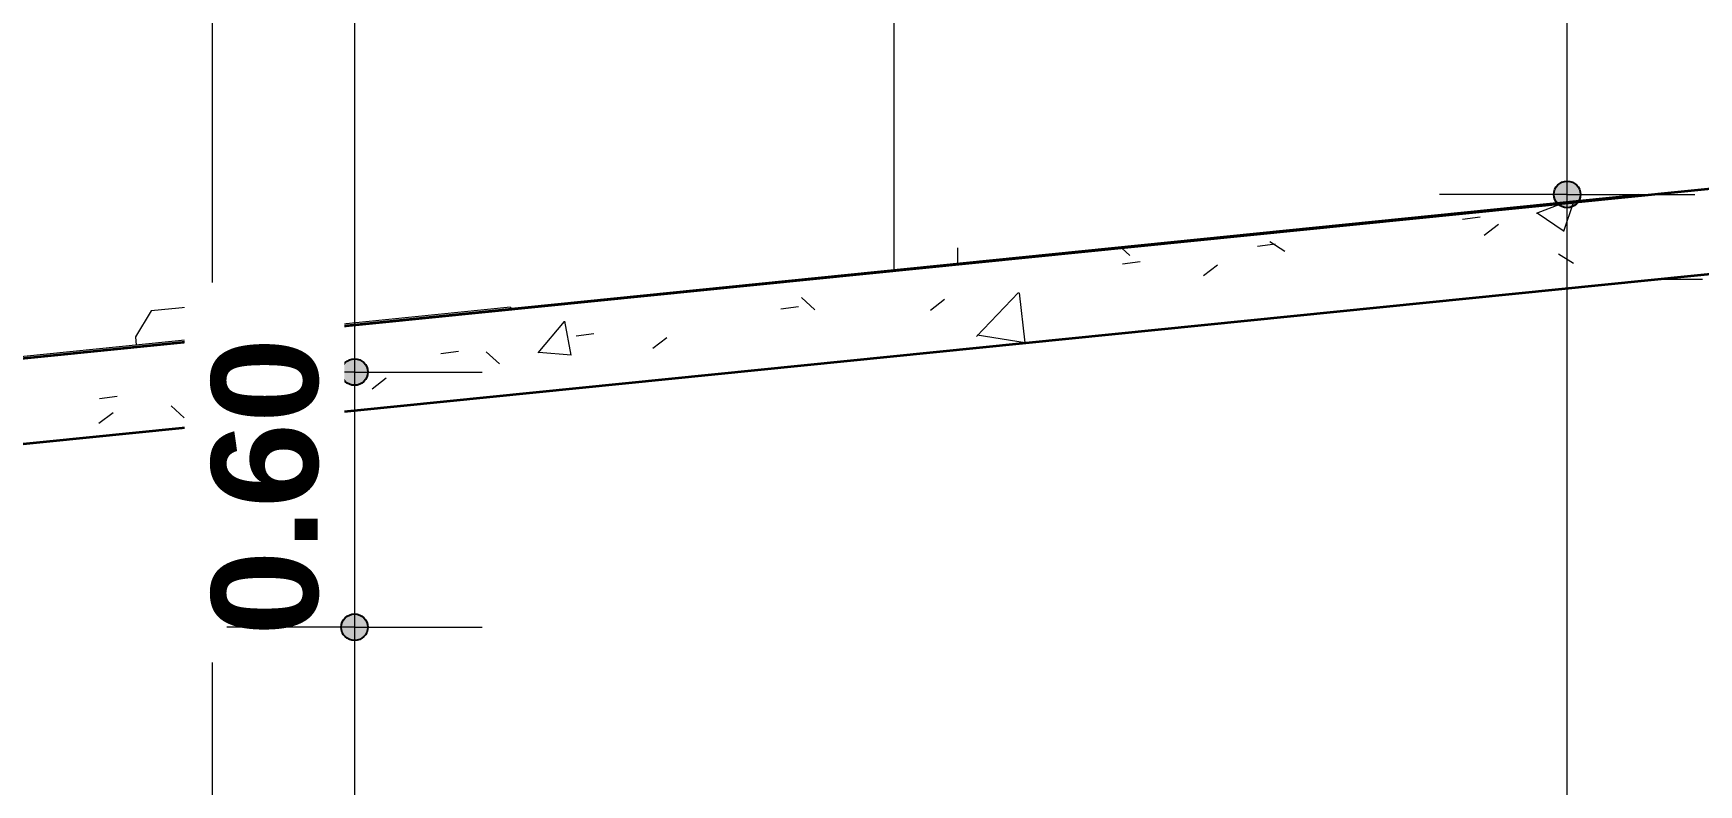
# Model space of a CAD drawing. Header units: metres. Extents: x -144 to 1000, y -717 to 29.
# Drawn here: x 222.591 to 226.504, y -656.977 to -655.211 of the extents above; entities that cross this region are included whole.
import ezdxf

# ---------------------------------------------------------------- set-up
doc = ezdxf.new("R2010")
doc.units = ezdxf.units.M
doc.layers.get('0').update_dxf_attribs({"color": 1})
for name, color, linetype, lineweight in [('A-ANNO-DIMS', 1, 'Continuous', 9), ('A-FLOR', 2, 'Continuous', 9), ('A-FLOR-PATT', 8, 'Continuous', 50), ('A-WALL', 4, 'Continuous', 9), ('C-PRKG', 2, 'Continuous', 9), ('S-COLS', 7, 'Continuous', 9)]:
    doc.layers.add(name, color=color, linetype=linetype, lineweight=lineweight)
doc.styles.add('Arial Black_B', font='ariblk.ttf', dxfattribs={"width": 0.9, "height": 0.1875})

# ---------------------------------------------------------------- blocks, each defined once
blk = doc.blocks.new('ololo')
at = {"layer": 'A-ANNO-DIMS', "lineweight": 25}
h = blk.add_hatch(color=256, dxfattribs=at)
edge = h.paths.add_edge_path()
edge.add_arc((226.1945, -655.5894), 0.0313, 0, 360)
h = blk.add_hatch(color=256, dxfattribs=at)
edge = h.paths.add_edge_path()
edge.add_arc((226.1945, -655.5894), 0.0313, 0, 360)
at = {"layer": 'A-ANNO-DIMS', "lineweight": 25, "true_color": 0x008000}
h = blk.add_hatch(color=96, dxfattribs=at)
edge = h.paths.add_edge_path()
edge.add_arc((223.3459, -656.0069), 0.0312, 0, 360)
h = blk.add_hatch(color=96, dxfattribs=at)
edge = h.paths.add_edge_path()
edge.add_arc((223.3459, -656.0069), 0.0312, 0, 360)
h = blk.add_hatch(color=96, dxfattribs=at)
edge = h.paths.add_edge_path()
edge.add_arc((223.3459, -656.6069), 0.0312, 0, 360)
at = {"layer": 'A-ANNO-DIMS'}
for p, q in [((226.1945, -655.5894), (226.1945, -652.2686)), ((226.1945, -655.5894), (225.8945, -655.5894)), ((226.1945, -655.5894), (225.8945, -655.5894)), ((226.1945, -659.2654), (226.1945, -655.5894)), ((226.1945, -655.5894), (226.4945, -655.5894)), ((226.1945, -655.5894), (226.4945, -655.5894))]:
    blk.add_line(p, q, dxfattribs=at)
at = {"layer": 'A-ANNO-DIMS', "color": 96, "true_color": 0x008000}
for p, q in [((223.3459, -652.8686), (223.3459, -656.0069)), ((223.3459, -656.0069), (223.0459, -656.0069)), ((223.3459, -656.0069), (223.0459, -656.0069)), ((223.3459, -656.0069), (223.6459, -656.0069)), ((223.3459, -656.0069), (223.3459, -656.6069)), ((223.3459, -656.0069), (223.6459, -656.0069)), ((223.3459, -656.6069), (223.0459, -656.6069)), ((223.3459, -656.6069), (223.6459, -656.6069)), ((223.3459, -656.6069), (223.3459, -659.2654)), ((223.3459, -656.6069), (223.6459, -656.6069))]:
    blk.add_line(p, q, dxfattribs=at)
at = {"layer": 'A-ANNO-DIMS', "lineweight": 25}
blk.add_circle((226.1945, -655.5894), 0.0313, dxfattribs=at)
blk.add_circle((226.1945, -655.5894), 0.0313, dxfattribs=at)
at = {"layer": 'A-ANNO-DIMS', "color": 96, "lineweight": 25, "true_color": 0x008000}
for centre in [(223.3459, -656.0069), (223.3459, -656.0069), (223.3459, -656.6069)]:
    blk.add_circle(centre, 0.0312, dxfattribs=at)
at = {"layer": 'A-FLOR', "lineweight": 35}
for p, q in [((229.8126, -655.2454), (222.2593, -656.0069)), ((222.5126, -656.1813), (229.8104, -655.4456))]:
    blk.add_line(p, q, dxfattribs=at)
at = {"layer": 'A-FLOR'}
for q in [(222.2419, -656.0069), (226.3626, -655.5932)]:
    blk.add_line((226.3626, -655.5894), q, dxfattribs=at)
at = {"layer": 'A-FLOR-PATT', "color": 8, "lineweight": 5, "true_color": 0x828282}
for p, q in [((226.1222, -655.6336), (226.1795, -655.6116)), ((226.1871, -655.6759), (226.2096, -655.6086)), ((225.9483, -655.6478), (225.9899, -655.6423)), ((225.9996, -655.6851), (226.0329, -655.6595)), ((226.1241, -655.6329), (226.1873, -655.6755)), ((225.4674, -655.7111), (225.5089, -655.7056)), ((225.4961, -655.7002), (225.5315, -655.7228)), ((225.1483, -655.7156), (225.1675, -655.7333)), ((226.1741, -655.7289), (226.2094, -655.7514)), ((225.1496, -655.7529), (225.1911, -655.7475)), ((225.3401, -655.7802), (225.3733, -655.7547)), ((224.807, -655.9233), (224.9059, -655.8203)), ((224.9213, -655.9385), (224.9076, -655.821)), ((224.3474, -655.8585), (224.3889, -655.8531)), ((224.396, -655.8321), (224.4269, -655.8604)), ((224.6986, -655.8615), (224.7318, -655.836)), ((223.7775, -655.9615), (223.8387, -655.8885)), ((223.8546, -655.967), (223.8399, -655.8874)), ((223.2295, -655.9417), (223.3185, -655.9076)), ((223.2319, -655.9408), (223.295, -655.9834)), ((223.2948, -655.9837), (223.3206, -655.907)), ((223.8664, -655.9219), (223.9079, -655.9164)), ((224.0464, -655.951), (224.0796, -655.9255)), ((224.8086, -655.9199), (224.9216, -655.9374)), ((223.5487, -655.9637), (223.5903, -655.9582)), ((223.6553, -655.9592), (223.6862, -655.9875)), ((223.7786, -655.9601), (223.8545, -655.9667)), ((223.3869, -656.0461), (223.4202, -656.0206)), ((222.7464, -656.0693), (222.7879, -656.0638)), ((222.9147, -656.0864), (222.9456, -656.1147)), ((222.7454, -656.1275), (222.7787, -656.1019))]:
    blk.add_line(p, q, dxfattribs=at)
at = {"layer": 'A-WALL'}
for p, q in [((224.6126, -652.4686), (224.6126, -655.7667)), ((224.7626, -655.7152), (224.7626, -655.7515)), ((226.5126, -655.7894), (226.4003, -655.7894))]:
    blk.add_line(p, q, dxfattribs=at)
at = {"layer": 'C-PRKG'}
for p, q in [((223.7122, -655.8547), (218.7377, -656.3587)), ((222.8679, -655.8632), (222.8311, -655.9239)), ((222.9574, -655.8541), (222.8679, -655.8632)), ((223.0056, -655.9062), (222.9574, -655.8541)), ((223.7122, -655.8547), (223.7126, -655.8579)), ((222.8311, -655.9239), (222.8331, -655.9438)), ((223.0076, -655.9261), (223.0056, -655.9062))]:
    blk.add_line(p, q, dxfattribs=at)
at = {"layer": 'S-COLS'}
for p, q in [((223.0116, -653.0926), (223.0116, -655.9257)), ((223.0116, -656.131), (223.0116, -659.1691))]:
    blk.add_line(p, q, dxfattribs=at)
at = {"layer": 'A-ANNO-DIMS', "color": 96, "true_color": 0x008000, "insert": (223.0096, -656.6266), "char_height": 0.25, "width": 0.767402, "attachment_point": 1, "rotation": 90, "line_spacing_factor": 1.180619, "style": 'Arial Black_B', "bg_fill": 3, "box_fill_scale": 1.25, "bg_fill_color": 256, "bg_fill_true_color": 13158600, "bg_fill_transparency": 0}
blk.add_mtext('0.60', dxfattribs=at)
at = {"layer": 'A-ANNO-DIMS', "lineweight": 25, "true_color": 0x008000}
h = blk.add_hatch(color=96, dxfattribs=at)
edge = h.paths.add_edge_path()
edge.add_arc((223.3459, -656.6069), 0.0312, 0, 360)
at = {"layer": 'A-ANNO-DIMS', "color": 96, "true_color": 0x008000}
blk.add_line((223.3459, -656.6069), (223.0459, -656.6069), dxfattribs=at)
at = {"layer": 'A-ANNO-DIMS', "color": 96, "lineweight": 25, "true_color": 0x008000}
blk.add_circle((223.3459, -656.6069), 0.0312, dxfattribs=at)

msp = doc.modelspace()

# ---------------------------------------------------------------- block references
at = {"color": 3}
msp.add_blockref('ololo', (0, 0), dxfattribs=at)

doc.saveas('drawing.dxf')
